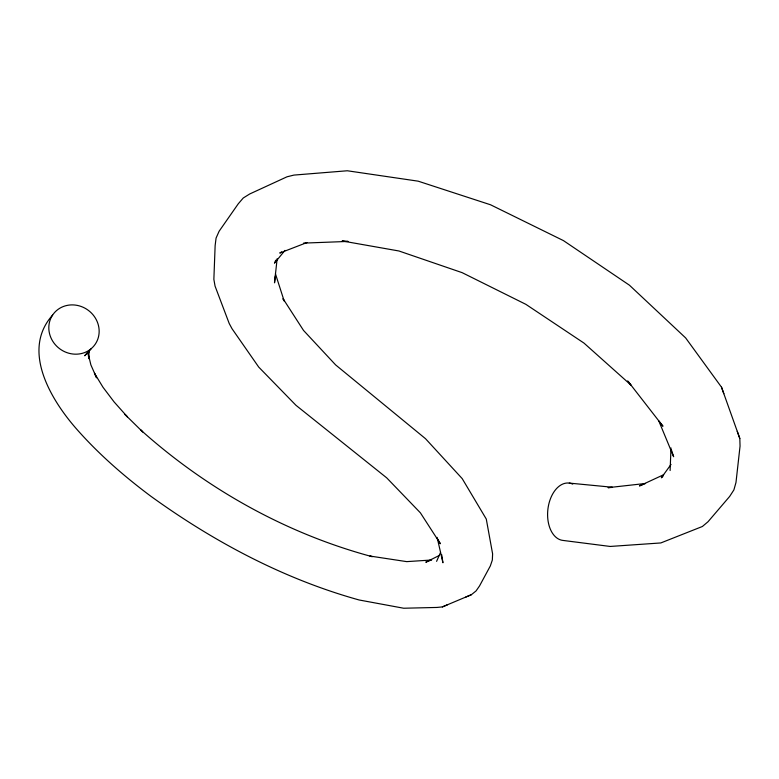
<?xml version="1.0" encoding="UTF-8"?>
<svg xmlns="http://www.w3.org/2000/svg" width="779" height="779" viewBox="0 0 779 779"><rect width="100%" height="100%" fill="white"/><g stroke="black" fill="none" stroke-linecap="round" stroke-linejoin="round"><path stroke-width="1.17" d="M88.972 350.618L88.816 358.681L88.348 355.253M670.115 470.526L670.992 447.954M441.683 554.609L442.939 562.769L437.116 537.383M277.139 258.735L274.51 282.835L275.289 275.932M88.65 350.686L88.115 354.241L89.741 349.888M275.727 260.244L274.481 263.185L284.968 250.4M436.6 561.347L440.544 552.447M671.04 464.43L661.313 477.809L662.929 476.485M52.612 315.096C20.692 350.54 51.424 400.513 76.907 429.385C98.972 454.381 124.221 476.358 150.912 496.291C214.021 541.863 283.907 579.089 359.148 599.986L403.678 608.233L436.873 607.445L442.375 606.909L447.458 604.777M88.777 351.115L84.716 355.789L91.425 348.476A25.834 23.964 36.6 0 0 81.006 306.42A25.834 23.964 36.6 0 0 49.544 333.704A25.834 23.964 36.6 0 0 91.445 348.495M442.375 606.909L471.353 594.718L476.047 590.94L479.504 585.993L490.322 565.963L492.328 560.072L492.61 553.888L486.281 519.048L462.21 478.627L425.5 438.684L335.622 364.903L303.528 330.432L283.176 298.883M281.579 251.88L279.768 253.058L307.004 242.532M439.531 555.359L425.782 562.204L430.894 560.15M663.669 474.713L639.462 485.94L645.538 483.477L608.019 487.664L612.352 487.411M465.735 597.074L471.353 594.718M431.634 560.004L406.706 561.63L369.928 556.04L371.7 556.547M303.567 243.116L348.106 241.422L342.147 240.954L398.936 250.984L462.122 272.65L525.864 304.336L583.968 343.081L630.951 385.05L628.341 381.71M569.293 483.097L612.245 487.235M372.323 556.712C286.516 533.742 206.639 489.105 140.571 429.833L142.723 431.936L124.854 414.36L127.405 416.862L114.085 401.906L103.013 387.28L94.434 373.209L96.577 377.805L90.87 364.874L88.29 354.056M627.689 380.873L662.958 426.23L658.761 420.845L673.64 456.737L671.274 449.541M723.837 393.668L721.52 387.212L685.637 337.911L629.413 285.182L563.421 240.594L490.546 204.78L418.187 181.176L347.307 170.767L293.936 175.09L287.003 176.804L249.699 193.981L243.252 198.002L238.267 203.796L219.113 231.246L216.075 238.072L215.14 245.551L213.865 279.34L215.062 286.127L229.211 323.499L232.035 328.728L258.716 367.075L295.971 405.304L386.696 477.839L420.397 512.835L440.349 543.732L437.379 538.61M282.981 298.922L284.16 300.986L275.425 273.721M737.246 431.323L739.816 438.499L740.05 446.094L735.98 482.493L733.896 489.903L729.67 496.427L708.004 521.764L702.376 526.497L660.826 542.944L610.181 546.449L563.032 540.431A28.823 18.229 -84.1 0 1 548.25 506.827A28.823 18.229 -84.1 0 1 572.75 484.129M721.52 387.212L739.816 438.499"/></g></svg>
